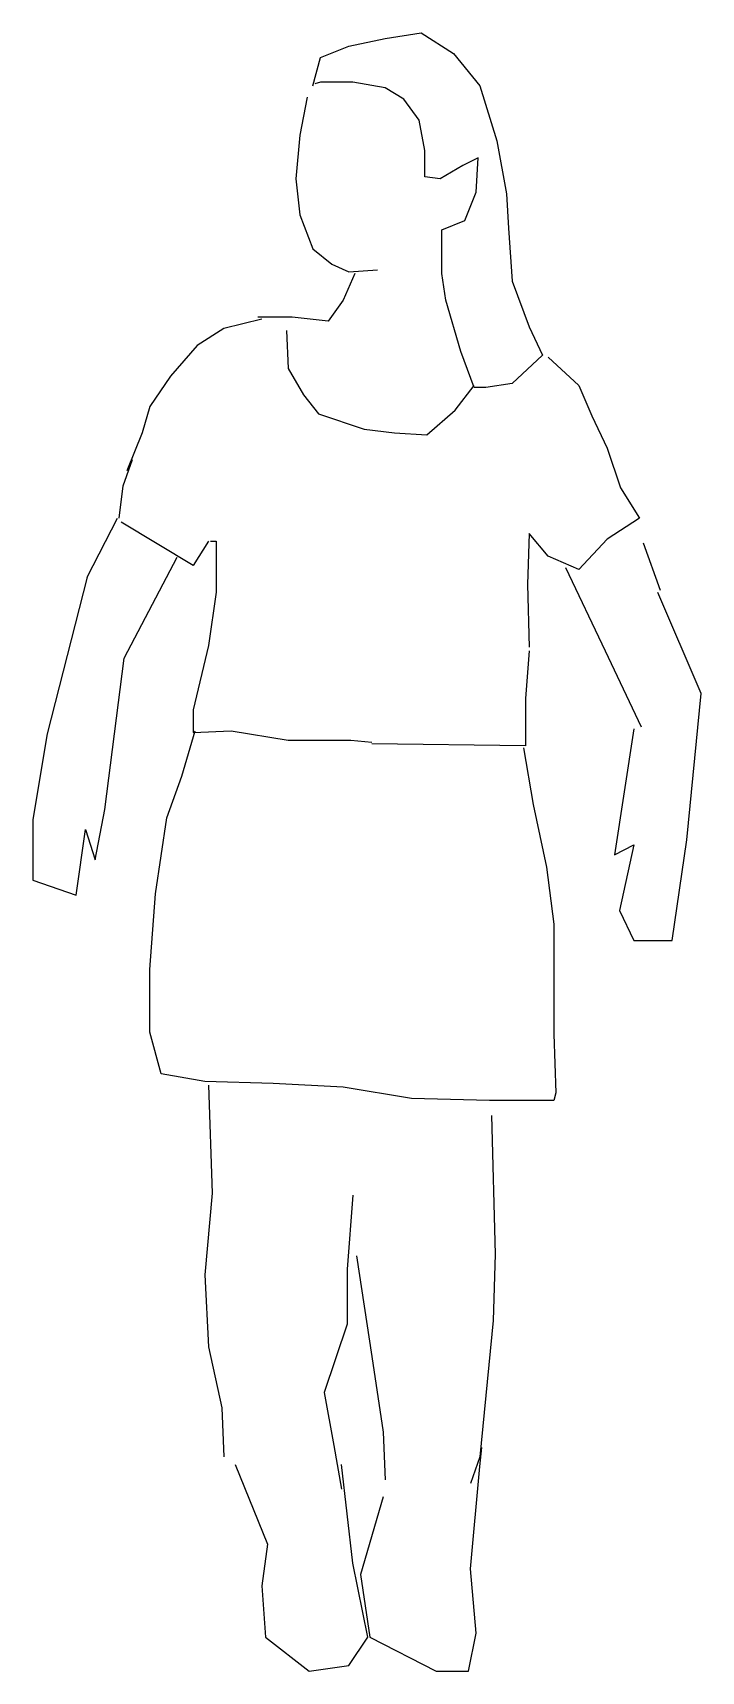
# Model space of a CAD drawing. Header units: millimetres. Extents: x -1587.39 to -1586.74, y 1832.74 to 1834.34.
import ezdxf

# ---------------------------------------------------------------- set-up
doc = ezdxf.new("R2010")
doc.units = ezdxf.units.MM
doc.header["$LTSCALE"] = 10
doc.layers.add('Humanos', color=2, linetype='Continuous')

msp = doc.modelspace()

# ---------------------------------------------------------------- linework, layer by layer
at = {"layer": 'Humanos'}
for p, q in [((-1587.1099, 1834.3131), (-1587.0822, 1834.3242)), ((-1587.0822, 1834.3242), (-1587.047, 1834.3316)), ((-1587.047, 1834.3316), (-1587.0119, 1834.3372)), ((-1587.0119, 1834.3372), (-1586.9805, 1834.3168)), ((-1587.1173, 1834.2854), (-1587.1099, 1834.3131)), ((-1586.9805, 1834.3168), (-1586.9546, 1834.2854)), ((-1587.1099, 1834.2891), (-1587.1155, 1834.2873)), ((-1587.0785, 1834.2891), (-1587.1099, 1834.2891)), ((-1587.047, 1834.2836), (-1587.0785, 1834.2891)), ((-1587.0286, 1834.2725), (-1587.047, 1834.2836)), ((-1586.9546, 1834.2854), (-1586.938, 1834.2318)), ((-1587.1229, 1834.2743), (-1587.1302, 1834.2373)), ((-1587.0138, 1834.2521), (-1587.0286, 1834.2725)), ((-1587.0082, 1834.2225), (-1587.0138, 1834.2521)), ((-1587.1302, 1834.2373), (-1587.1339, 1834.1948)), ((-1586.938, 1834.2318), (-1586.9287, 1834.18)), ((-1587.0082, 1834.1966), (-1587.0082, 1834.2225)), ((-1586.9564, 1834.2151), (-1586.9712, 1834.2077)), ((-1586.9583, 1834.1819), (-1586.9564, 1834.2151)), ((-1586.9934, 1834.1948), (-1587.0082, 1834.1966)), ((-1586.9712, 1834.2077), (-1586.9934, 1834.1948)), ((-1587.1339, 1834.1948), (-1587.1302, 1834.1597)), ((-1586.9694, 1834.1541), (-1586.9583, 1834.1819)), ((-1586.9287, 1834.18), (-1586.9269, 1834.1467)), ((-1587.1302, 1834.1597), (-1587.1173, 1834.1264)), ((-1586.9916, 1834.1449), (-1586.9694, 1834.1541)), ((-1586.9916, 1834.1024), (-1586.9916, 1834.1449)), ((-1586.9269, 1834.1467), (-1586.9232, 1834.095)), ((-1587.1173, 1834.1264), (-1587.0988, 1834.1116)), ((-1587.0988, 1834.1116), (-1587.0822, 1834.1042)), ((-1587.0766, 1834.1024), (-1587.0877, 1834.0765)), ((-1587.0822, 1834.1042), (-1587.0544, 1834.106)), ((-1586.9879, 1834.0765), (-1586.9916, 1834.1024)), ((-1586.9232, 1834.095), (-1586.9065, 1834.0506)), ((-1587.0877, 1834.0765), (-1587.1025, 1834.0561)), ((-1586.9731, 1834.0265), (-1586.9879, 1834.0765)), ((-1587.1672, 1834.058), (-1587.2042, 1834.0487)), ((-1587.1376, 1834.0598), (-1587.1709, 1834.0598)), ((-1587.1025, 1834.0561), (-1587.1376, 1834.0598)), ((-1587.2042, 1834.0487), (-1587.2301, 1834.0321)), ((-1587.1432, 1834.0469), (-1587.1413, 1834.0099)), ((-1586.9065, 1834.0506), (-1586.8936, 1834.0228)), ((-1587.2301, 1834.0321), (-1587.256, 1834.0025)), ((-1586.9601, 1833.9914), (-1586.9731, 1834.0265)), ((-1586.8936, 1834.0228), (-1586.9232, 1833.9951)), ((-1586.888, 1834.021), (-1586.8584, 1833.9933)), ((-1587.1413, 1834.0099), (-1587.1266, 1833.984)), ((-1587.256, 1834.0025), (-1587.2763, 1833.9729)), ((-1586.9786, 1833.9692), (-1586.9601, 1833.9933)), ((-1586.949, 1833.9914), (-1586.9601, 1833.9914)), ((-1586.9232, 1833.9951), (-1586.949, 1833.9914)), ((-1586.8584, 1833.9933), (-1586.8455, 1833.9637)), ((-1587.2763, 1833.9729), (-1587.2837, 1833.947)), ((-1587.1266, 1833.984), (-1587.1118, 1833.9655)), ((-1587.1118, 1833.9655), (-1587.0674, 1833.9507)), ((-1587.0064, 1833.9452), (-1586.9786, 1833.9692)), ((-1586.8455, 1833.9637), (-1586.8307, 1833.9322)), ((-1587.2837, 1833.947), (-1587.2985, 1833.9101)), ((-1587.0674, 1833.9507), (-1587.0378, 1833.947)), ((-1587.0378, 1833.947), (-1587.0064, 1833.9452)), ((-1586.8307, 1833.9322), (-1586.8178, 1833.8934)), ((-1587.3022, 1833.8953), (-1587.293, 1833.9211)), ((-1587.3059, 1833.8638), (-1587.3022, 1833.8953)), ((-1586.8178, 1833.8934), (-1586.7993, 1833.8638)), ((-1587.3373, 1833.8065), (-1587.3078, 1833.8638)), ((-1586.7993, 1833.8638), (-1586.8307, 1833.8435)), ((-1587.2338, 1833.8176), (-1587.3041, 1833.8601)), ((-1586.9065, 1833.849), (-1586.9084, 1833.7991)), ((-1586.888, 1833.8268), (-1586.9065, 1833.849)), ((-1587.219, 1833.8416), (-1587.2338, 1833.8176)), ((-1587.2172, 1833.8416), (-1587.2116, 1833.8416)), ((-1587.2116, 1833.8416), (-1587.2116, 1833.7917)), ((-1586.8307, 1833.8435), (-1586.8584, 1833.8139)), ((-1586.7956, 1833.8398), (-1586.7789, 1833.7936)), ((-1587.3012, 1833.7274), (-1587.2497, 1833.8258)), ((-1586.8584, 1833.8139), (-1586.888, 1833.8268)), ((-1586.8714, 1833.8158), (-1586.8326, 1833.7344)), ((-1587.3373, 1833.8065), (-1587.3761, 1833.6536)), ((-1586.9084, 1833.7991), (-1586.9065, 1833.7381)), ((-1587.2116, 1833.7917), (-1587.219, 1833.7399)), ((-1586.7391, 1833.693), (-1586.7812, 1833.7914)), ((-1587.219, 1833.7399), (-1587.2338, 1833.6771)), ((-1586.9065, 1833.7344), (-1586.9102, 1833.6882)), ((-1586.8326, 1833.7344), (-1586.7974, 1833.6604)), ((-1587.3199, 1833.5799), (-1587.3012, 1833.7274)), ((-1586.9102, 1833.6882), (-1586.9102, 1833.6419)), ((-1586.7531, 1833.5504), (-1586.7391, 1833.693)), ((-1587.2338, 1833.6771), (-1587.2338, 1833.6549)), ((-1587.3761, 1833.6536), (-1587.3902, 1833.57)), ((-1587.2449, 1833.6124), (-1587.2319, 1833.6567)), ((-1587.2338, 1833.6549), (-1587.1968, 1833.6567)), ((-1587.1968, 1833.6567), (-1587.1413, 1833.6475)), ((-1586.8046, 1833.6586), (-1586.8234, 1833.5356)), ((-1587.1413, 1833.6475), (-1587.0803, 1833.6475)), ((-1587.0803, 1833.6475), (-1587.06, 1833.6456)), ((-1586.9102, 1833.6419), (-1587.06, 1833.6438)), ((-1586.9121, 1833.6401), (-1586.9028, 1833.5846)), ((-1587.2597, 1833.5717), (-1587.2449, 1833.6124)), ((-1587.3293, 1833.5307), (-1587.3199, 1833.5799)), ((-1586.9028, 1833.5846), (-1586.8899, 1833.5236)), ((-1587.3902, 1833.57), (-1587.3902, 1833.511)), ((-1587.348, 1833.4962), (-1587.3387, 1833.5602)), ((-1587.3387, 1833.5602), (-1587.3293, 1833.5307)), ((-1587.2708, 1833.4977), (-1587.2597, 1833.5717)), ((-1586.8234, 1833.5356), (-1586.8046, 1833.5454)), ((-1586.8046, 1833.5454), (-1586.8187, 1833.4815)), ((-1586.7672, 1833.452), (-1586.7531, 1833.5504)), ((-1587.3902, 1833.511), (-1587.348, 1833.4962)), ((-1586.8899, 1833.5236), (-1586.8825, 1833.4681)), ((-1587.2763, 1833.4238), (-1587.2708, 1833.4977)), ((-1586.8187, 1833.4815), (-1586.8046, 1833.452)), ((-1586.8825, 1833.4681), (-1586.8825, 1833.4108)), ((-1586.8046, 1833.452), (-1586.7672, 1833.452)), ((-1587.2763, 1833.3627), (-1587.2763, 1833.4238)), ((-1586.8825, 1833.4108), (-1586.8825, 1833.3609)), ((-1587.2652, 1833.3221), (-1587.2763, 1833.3627)), ((-1586.8825, 1833.3609), (-1586.8806, 1833.3036)), ((-1587.2227, 1833.3147), (-1587.2652, 1833.3221)), ((-1587.1561, 1833.3128), (-1587.2227, 1833.3147)), ((-1587.219, 1833.311), (-1587.2153, 1833.2056)), ((-1587.0877, 1833.3091), (-1587.1561, 1833.3128)), ((-1587.0212, 1833.298), (-1587.0877, 1833.3091)), ((-1586.8806, 1833.3036), (-1586.8825, 1833.2962)), ((-1586.9454, 1833.2962), (-1587.0212, 1833.298)), ((-1586.8825, 1833.2962), (-1586.9454, 1833.2962)), ((-1586.9435, 1833.2814), (-1586.9398, 1833.1464)), ((-1587.2153, 1833.2056), (-1587.2227, 1833.1261)), ((-1587.0785, 1833.2037), (-1587.084, 1833.1316)), ((-1587.0748, 1833.1446), (-1587.06, 1833.0466)), ((-1586.9398, 1833.1464), (-1586.9417, 1833.0817)), ((-1587.2227, 1833.1261), (-1587.219, 1833.0558)), ((-1587.084, 1833.1316), (-1587.084, 1833.078)), ((-1587.084, 1833.078), (-1587.1062, 1833.0114)), ((-1586.9417, 1833.0817), (-1586.9546, 1832.9486)), ((-1587.219, 1833.0558), (-1587.2061, 1832.9966)), ((-1587.06, 1833.0466), (-1587.0489, 1832.9726)), ((-1587.1062, 1833.0114), (-1587.097, 1832.9597)), ((-1587.2061, 1832.9966), (-1587.2042, 1832.9486)), ((-1587.0489, 1832.9726), (-1587.047, 1832.9264)), ((-1587.097, 1832.9597), (-1587.0896, 1832.9171)), ((-1586.9546, 1832.9393), (-1586.9527, 1832.9578)), ((-1587.1931, 1832.9412), (-1587.1617, 1832.8635)), ((-1587.0785, 1832.845), (-1587.0896, 1832.9412)), ((-1586.9546, 1832.9486), (-1586.9638, 1832.9227)), ((-1586.9638, 1832.8395), (-1586.9546, 1832.9393)), ((-1587.0489, 1832.9097), (-1587.0711, 1832.8339)), ((-1587.1617, 1832.8635), (-1587.1672, 1832.8228)), ((-1587.0637, 1832.7729), (-1587.0785, 1832.845)), ((-1586.9583, 1832.7766), (-1586.9638, 1832.8395)), ((-1587.1672, 1832.8228), (-1587.1635, 1832.7729)), ((-1587.0711, 1832.8339), (-1587.0618, 1832.7729)), ((-1586.9657, 1832.7396), (-1586.9583, 1832.7766)), ((-1587.1635, 1832.7729), (-1587.121, 1832.7396)), ((-1587.0822, 1832.7452), (-1587.0637, 1832.7729)), ((-1587.0618, 1832.7729), (-1586.9971, 1832.7396)), ((-1587.121, 1832.7396), (-1587.0822, 1832.7452)), ((-1586.9971, 1832.7396), (-1586.9657, 1832.7396))]:
    msp.add_line(p, q, dxfattribs=at)

doc.saveas('drawing.dxf')
